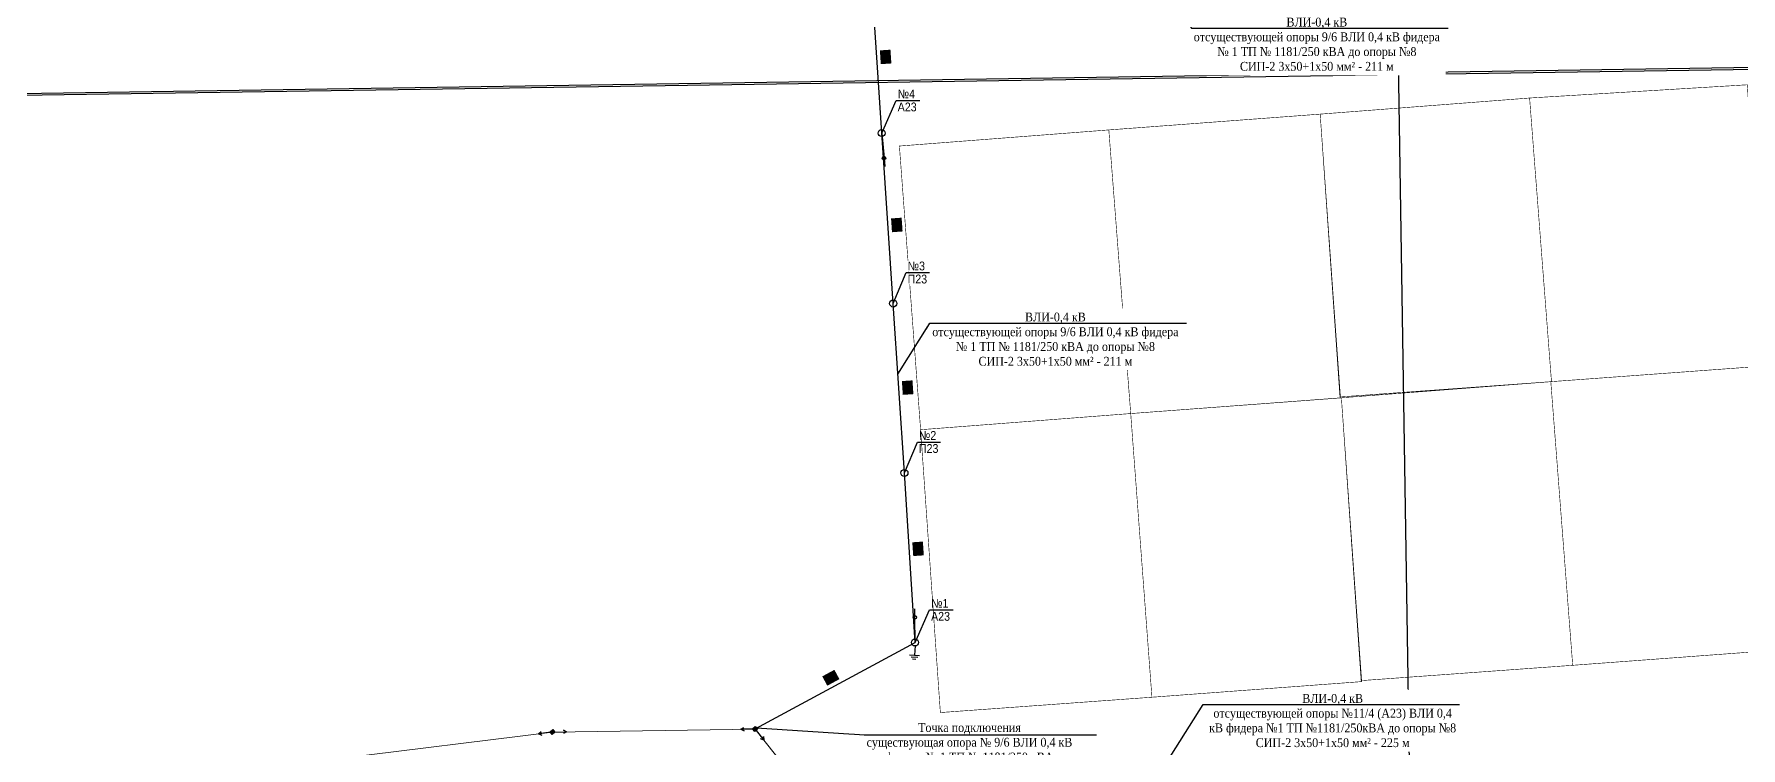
# Model space of a CAD drawing. Header units: millimetres. Extents: x 1265826 to 1360210, y 383897 to 506623.
# Drawn here: x 1313962 to 1314203.3, y 487202.9 to 487303.8 of the extents above; entities that cross this region are included whole.
import ezdxf
from ezdxf import colors
from ezdxf.entities.mleader import LeaderData, LeaderLine
from ezdxf.enums import TextEntityAlignment as Align
from ezdxf.math import Vec2, Vec3

# ---------------------------------------------------------------- set-up
doc = ezdxf.new("R2018")
doc.units = ezdxf.units.MM
doc.header["$XCLIPFRAME"] = 2
for name, color, linetype in [('04.1_ЛЭП_наземная_опоры', 7, 'Continuous'), ('14', 7, 'Continuous'), ('Чертеж', 7, 'Continuous'), ('Электрика', 7, 'Continuous')]:
    doc.layers.add(name, color=color, linetype=linetype)
doc.layers.add('ЛЭП - непечатный слой', color=6, linetype='Continuous', plot=False)
doc.styles.get("Standard").update_dxf_attribs({"font": 'Arial.ttf'})
doc.styles.add('стиль1', font='Times New Roman.ttf', dxfattribs={"width": 0.9, "height": 1.25})
doc.dimstyles.new('М 1-1000', dxfattribs={"dimtxt": 1.5, "dimasz": 2.5, "dimexe": 1.25, "dimexo": 0.625, "dimtad": 1, "dimdec": 0, "dimtxsty": 'стиль1', "dimcen": 2.5, "dimse1": 1, "dimse2": 1, "dimsd1": 1, "dimsd2": 1, "dimclrt": 5, "dimaunit": 1, "dimadec": 3, "dimazin": 0, "dimtfac": 1, "dimtdec": 0, "dimtmove": 0, "dimatfit": 3, "dimfxl": 1.25, "dimtfill": 2, "dimtfillclr": 7, "dimarcsym": 0})
picture_1 = doc.add_image_def('image3.png', size_in_pixel=(2575, 1023))
picture_2 = doc.add_image_def('image4.png', size_in_pixel=(1920, 1080))
picture_3 = doc.add_image_def('image5.jpg', size_in_pixel=(1486, 955))

# ---------------------------------------------------------------- blocks, each defined once
blk = doc.blocks.new('*U61')
at = {"true_color": 0xffffff}
h = blk.add_hatch(color=7, dxfattribs=at)
h.dxf.hatch_style = 1
h.paths.add_polyline_path([(0.0331212398821326, 0.351998549189534), (0.3519978611746036, -0.0331218221141677), (-0.0331225101290981, -0.3519984434066386), (-0.351999131421569, 0.033121927897063)])
at = {"color": 0}
for points in [[(-0.249969413014181, -0.0039105699522948), (-1.99975489657927, -0.0312845532424523), (-1.562884534859769, -0.2744805381006341), (-1.99975489657927, -0.0312845532424523), (-1.570705814733908, 0.2254582857379602)], [(0.1551340352834106, -0.1960444620405032), (1.241072029346443, -1.568355376704794), (1.168416321791775, -1.073662392966564), (1.241072029346443, -1.568355376704794), (0.776327484577953, -1.383930573307805)]]:
    blk.add_lwpolyline(points, dxfattribs=at)
blk.add_lwpolyline([(0.0331212398821326, 0.351998549189534), (0.3519978611746036, -0.0331218221141677), (-0.0331225101290981, -0.3519984434066386), (-0.351999131421569, 0.033121927897063)], close=True, dxfattribs=at)
blk.add_circle((0, 0), 0.0249999108210102, dxfattribs=at)
blk = doc.blocks.new('*U70')
at = {"true_color": 0xffffff}
h = blk.add_hatch(color=7, dxfattribs=at)
h.dxf.hatch_style = 1
h.paths.add_polyline_path([(0.0331212398821326, 0.351998549189534), (0.3519978611746036, -0.0331218221141677), (-0.0331225101290981, -0.3519984434066386), (-0.351999131421569, 0.033121927897063)])
at = {"color": 0}
for points in [[(-0.248065253480203, -0.0310423906265067), (-1.984521623411906, -0.2483390744021602), (-1.523817555766859, -0.4426372011439703), (-1.984521623411906, -0.2483390744021602), (-1.585902475923187, 0.0534932884342949)], [(0.2499759492236677, 0.0034676807461288), (1.999807186244177, 0.0277414403161298), (1.563368392467231, 0.2717110681115309), (1.999807186244177, 0.0277414403161298), (1.570303893932978, -0.2282408283938938)]]:
    blk.add_lwpolyline(points, dxfattribs=at)
blk.add_lwpolyline([(0.0331212398821326, 0.351998549189534), (0.3519978611746036, -0.0331218221141677), (-0.0331225101290981, -0.3519984434066386), (-0.351999131421569, 0.033121927897063)], close=True, dxfattribs=at)
blk.add_circle((0, 0), 0.0249999108210102, dxfattribs=at)
blk = doc.blocks.new('_None')
blk = doc.blocks.new('*U101')
at = {"color": 0, "ltscale": 100}
blk.add_line((0, 0), (-0.0287311659467263, 3.54988373332189), dxfattribs=at)
at = {"color": 0}
for points in [[(0, 0), (2.056734832227449, 4.585930972254527)], [(2.056734832227448, 4.585930972254523), (5.387089538912304, 4.585930972254523)]]:
    blk.add_lwpolyline(points, dxfattribs=at)
for centre, radius in [((-0.0287311659560052, 3.549883733321813), 0.25), ((0, 0), 0.5)]:
    blk.add_circle(centre, radius, dxfattribs=at)
at = {"layer": 'ЛЭП - непечатный слой'}
blk.add_lwpolyline([(-0.0287311659560052, 3.549883733321813), (-0.0384431093597703, 4.749844431909612)], dxfattribs=at)
at = {"color": 0, "flags": 8}
blk.add_attdef('SL_NUM', text='', height=1.25, dxfattribs=at).set_placement((2.26593479823723, 4.875176158043319), align=Align.BOTTOM_LEFT)
blk.add_attdef('SL_NAME', text='', height=1.25, dxfattribs=at).set_placement((2.26593479823723, 4.311266806433444), align=Align.TOP_LEFT)
blk = doc.blocks.new('*U81')
at = {"color": 0}
for points in [[(0, 0), (1.835036099180794, 4.356160734441751)], [(1.835036099180797, 4.356160734441751), (5.116789168757877, 4.356160734441751)]]:
    blk.add_lwpolyline(points, dxfattribs=at)
blk.add_circle((0, 0), 0.5, dxfattribs=at)
at = {"color": 0, "flags": 8}
blk.add_attdef('SL_NUM', text='', height=1.25, dxfattribs=at).set_placement((2.044236065190579, 4.645405920230547), align=Align.BOTTOM_LEFT)
blk.add_attdef('SL_NAME', text='', height=1.25, dxfattribs=at).set_placement((2.044236065190579, 4.081496568620671), align=Align.TOP_LEFT)
blk = doc.blocks.new('*D102')
at = {"layer": 'Defpoints', "color": 0, "linetype": 'ByBlock', "transparency": 16777216}
for p in [(1314086.539466342, 487217.8389936241), (1314086.539466342, 487217.8389936241), (1314063.952107467, 487205.6211692277)]:
    blk.add_point(p, dxfattribs=at)
at = {"layer": 'Электрика', "color": 5, "linetype": 'ByBlock', "lineweight": 20, "transparency": 16777216, "insert": (1314074.645927331, 487212.8390549242), "char_height": 1.25, "attachment_point": 5, "rotation": 28.409587423922645, "style": 'стиль1', "bg_fill": 1, "box_fill_scale": 1.1, "bg_fill_color": 7, "bg_fill_true_color": 16777215, "bg_fill_transparency": 0}
blk.add_mtext('26', dxfattribs=at)
blk = doc.blocks.new('*D103')
at = {"layer": 'Defpoints', "color": 0, "linetype": 'ByBlock', "transparency": 16777216}
for p in [(1314085.04454376, 487241.7925264955), (1314086.612802026, 487217.9088743346), (1314086.676735147, 487217.913244277)]:
    blk.add_point(p, dxfattribs=at)
at = {"layer": 'Электрика', "color": 5, "linetype": 'ByBlock', "lineweight": 20, "transparency": 16777216, "insert": (1314086.966211901, 487231.0688349414), "char_height": 1.25, "attachment_point": 5, "rotation": 273.91018652626764, "style": 'стиль1', "bg_fill": 1, "box_fill_scale": 1.1, "bg_fill_color": 7, "bg_fill_true_color": 16777215, "bg_fill_transparency": 0}
blk.add_mtext('24', dxfattribs=at)
blk = doc.blocks.new('*U105')
at = {"color": 0, "ltscale": 100}
blk.add_line((0, 0), (0.3360988014688813, -3.534053988785569), dxfattribs=at)
at = {"color": 0}
for points in [[(0, 0), (2.056734832227449, 4.585930972254527)], [(2.056734832227448, 4.585930972254523), (5.387089538912304, 4.585930972254523)]]:
    blk.add_lwpolyline(points, dxfattribs=at)
for centre, radius in [((0, 0), 0.5), ((0.3360988014781187, -3.53405398878469), 0.25)]:
    blk.add_circle(centre, radius, dxfattribs=at)
at = {"layer": 'ЛЭП - непечатный слой'}
blk.add_lwpolyline([(0.3360988014781187, -3.53405398878469), (0.4497096639316922, -4.728663787812201)], dxfattribs=at)
at = {"color": 0, "flags": 8}
blk.add_attdef('SL_NUM', text='', height=1.25, dxfattribs=at).set_placement((2.26593479823723, 4.875176158043319), align=Align.BOTTOM_LEFT)
blk.add_attdef('SL_NAME', text='', height=1.25, dxfattribs=at).set_placement((2.26593479823723, 4.311266806433444), align=Align.TOP_LEFT)
blk = doc.blocks.new('*D107')
at = {"layer": 'Defpoints', "color": 0, "linetype": 'ByBlock', "transparency": 16777216}
for p in [(1314083.517974352, 487265.7440239258), (1314085.04454376, 487241.7925264956), (1314085.112534977, 487241.7970538373)]:
    blk.add_point(p, dxfattribs=at)
at = {"layer": 'Электрика', "color": 5, "linetype": 'ByBlock', "lineweight": 20, "transparency": 16777216, "insert": (1314085.494510512, 487253.8489258187), "char_height": 1.25, "attachment_point": 5, "rotation": 273.8095393222739, "style": 'стиль1', "bg_fill": 1, "box_fill_scale": 1.1, "bg_fill_color": 7, "bg_fill_true_color": 16777215, "bg_fill_transparency": 0}
blk.add_mtext('24', dxfattribs=at)
blk = doc.blocks.new('*D108')
at = {"layer": 'Defpoints', "color": 0, "linetype": 'ByBlock', "transparency": 16777216}
for p in [(1314081.843486368, 487289.865722605), (1314083.481013449, 487265.7414581617), (1314083.517974352, 487265.7440239258)]:
    blk.add_point(p, dxfattribs=at)
at = {"layer": 'Электрика', "color": 5, "linetype": 'ByBlock', "lineweight": 20, "transparency": 16777216, "insert": (1314083.963968629, 487276.834393428), "char_height": 1.25, "attachment_point": 5, "rotation": 273.97100674100676, "style": 'стиль1', "bg_fill": 1, "box_fill_scale": 1.1, "bg_fill_color": 7, "bg_fill_true_color": 16777215, "bg_fill_transparency": 0}
blk.add_mtext('24', dxfattribs=at)
blk = doc.blocks.new('*D109')
at = {"layer": 'Defpoints', "color": 0, "linetype": 'ByBlock', "transparency": 16777216}
for p in [(1314080.423513436, 487311.1907502206), (1314081.843486369, 487289.8657226053), (1314081.843486369, 487289.8657226053)]:
    blk.add_point(p, dxfattribs=at)
at = {"layer": 'Электрика', "color": 5, "linetype": 'ByBlock', "lineweight": 20, "transparency": 16777216, "insert": (1314082.382869143, 487300.57928004), "char_height": 1.25, "attachment_point": 5, "rotation": 273.8095393213507, "style": 'стиль1', "bg_fill": 1, "box_fill_scale": 1.1, "bg_fill_color": 7, "bg_fill_true_color": 16777215, "bg_fill_transparency": 0}
blk.add_mtext('21', dxfattribs=at)
blk = doc.blocks.new('*U113')
at = {"color": 0, "lineweight": 30}
for p, q in [((0, 0), (0.6276597772380318, -1.129759654107272)), ((-0.0026672146953921, -1.479949978133913), (1.257986769171455, -0.7795693300806315)), ((1.198562831255393, -1.167525836139796), (0.3581268420108241, -1.634446268175319)), ((1.1302670804593, -1.539513474009489), (0.7100490858371462, -1.772973690027178))]:
    blk.add_line(p, q, dxfattribs=at)

msp = doc.modelspace()

# ---------------------------------------------------------------- linework, layer by layer
at = {"layer": '14', "color": 7, "const_width": 0.08, "flags": 128}
for points in [[(1314176.485772755, 487254.6948545812), (1314206.99945048, 487256.9305835448), (1314204.150680399, 487296.6415516316), (1314173.392170454, 487294.7731863585), (1314176.485772755, 487254.6948545812)], [(1314146.586228164, 487252.5296868118), (1314176.485772748, 487254.6948546724), (1314173.392170454, 487294.7731863585), (1314143.795905633, 487292.4962907564), (1314146.586228164, 487252.5296868118)], [(1314117.020472193, 487250.1840610326), (1314146.673018912, 487252.3902273099), (1314143.795905633, 487292.4962907564), (1314113.926869892, 487290.2623928101), (1314117.020472193, 487250.1840610326)], [(1314087.32858864, 487247.9000141108), (1314117.020472186, 487250.1840611239), (1314113.926869892, 487290.2623928101), (1314084.330605072, 487287.9854972079), (1314087.32858864, 487247.9000141108)], [(1314179.483756323, 487214.6093714841), (1314209.8772793, 487216.8672700212), (1314206.999450487, 487256.9305834415), (1314176.390154023, 487254.6877032614), (1314179.483756323, 487214.6093714841)], [(1314149.584211733, 487212.4442037147), (1314179.483756317, 487214.6093715753), (1314176.390154023, 487254.6877032614), (1314146.793889202, 487252.4108076593), (1314149.584211733, 487212.4442037147)]]:
    msp.add_lwpolyline(points, dxfattribs=at)
at = {"layer": 'Электрика', "lineweight": 20}
msp.add_lwpolyline([(1313554.02425546, 487115.623108505), (1313558.534894592, 487115.732865679), (1313589.156530101, 487099.2777759564), (1313614.142966363, 487109.6540720905), (1313647.32732022, 487123.4347761098), (1313681.235313826, 487127.4833895228), (1313713.447699749, 487133.346911953), (1313744.174104089, 487136.2215315467), (1313771.985579181, 487139.9742085323), (1313803.947511804, 487147.8685215612), (1313835.106010079, 487151.0736507253), (1313858.602125221, 487152.2788929531), (1313885.866818604, 487157.1478117136), (1313914.742720221, 487163.9997144686), (1313916.150590132, 487193.3897437245), (1313945.523058811, 487197.126862348), (1313975.517321202, 487199.7632975588), (1314004.815397812, 487201.3892878584), (1314035.304987397, 487205.1546944133), (1314063.960812476, 487205.6022094888), (1314088.75428954, 487174.2072544585), (1314088.882536986, 487136.7944328309)], dxfattribs=at)

# ---------------------------------------------------------------- block references
at = {"layer": '04.1_ЛЭП_наземная_опоры'}
for name, p in [('*U70', (1314035.304987397, 487205.1796943241)), ('*U61', (1314063.935812565, 487205.6022094888))]:
    msp.add_blockref(name, p, dxfattribs=at)
at = {"layer": 'Электрика'}
ref = msp.add_blockref('*U105', (1314081.823539352, 487289.8212464598), dxfattribs=at)
lines = msp.add_mtext('\\W0.9000;№4', dxfattribs={"layer": '0', "color": 0, "insert": (1314084.089474151, 487295.9743606134), "char_height": 1.25, "attachment_point": 1, "style": 'стиль1', "bg_fill": 3, "box_fill_scale": 1.1, "bg_fill_color": 256, "bg_fill_transparency": 0})
ref.add_attrib('SL_NUM', '', (1314084.089474151, 487295.9743606134)).embed_mtext(lines)
lines = msp.add_mtext('\\W0.9000;А23', dxfattribs={"layer": '0', "color": 0, "insert": (1314084.089474151, 487294.1325132662), "char_height": 1.25, "attachment_point": 1, "style": 'стиль1', "bg_fill": 3, "box_fill_scale": 1.1, "bg_fill_color": 256, "bg_fill_transparency": 0})
ref.add_attrib('SL_NAME', '', (1314084.089474151, 487294.1325132662)).embed_mtext(lines)
ref = msp.add_blockref('*U81', (1314083.449992175, 487265.7393608305), dxfattribs=at)
lines = msp.add_mtext('\\W0.9000;№3', dxfattribs={"layer": '0', "color": 0, "insert": (1314085.49422824, 487271.6627047464), "char_height": 1.25, "attachment_point": 1, "style": 'стиль1', "bg_fill": 3, "box_fill_scale": 1.1, "bg_fill_color": 256, "bg_fill_transparency": 0})
ref.add_attrib('SL_NUM', '', (1314085.49422824, 487271.6627047464)).embed_mtext(lines)
lines = msp.add_mtext('\\W0.9000;П23', dxfattribs={"layer": '0', "color": 0, "insert": (1314085.49422824, 487269.8208573991), "char_height": 1.25, "attachment_point": 1, "style": 'стиль1', "bg_fill": 3, "box_fill_scale": 1.1, "bg_fill_color": 256, "bg_fill_transparency": 0})
ref.add_attrib('SL_NAME', '', (1314085.49422824, 487269.8208573991)).embed_mtext(lines)
ref = msp.add_blockref('*U81', (1314085.044552799, 487241.7923907421), dxfattribs=at)
lines = msp.add_mtext('\\W0.9000;№2', dxfattribs={"layer": '0', "color": 0, "insert": (1314087.088788864, 487247.715734658), "char_height": 1.25, "attachment_point": 1, "style": 'стиль1', "bg_fill": 3, "box_fill_scale": 1.1, "bg_fill_color": 256, "bg_fill_transparency": 0})
ref.add_attrib('SL_NUM', '', (1314087.088788864, 487247.715734658)).embed_mtext(lines)
lines = msp.add_mtext('\\W0.9000;П23', dxfattribs={"layer": '0', "color": 0, "insert": (1314087.088788864, 487245.8738873107), "char_height": 1.25, "attachment_point": 1, "style": 'стиль1', "bg_fill": 3, "box_fill_scale": 1.1, "bg_fill_color": 256, "bg_fill_transparency": 0})
ref.add_attrib('SL_NAME', '', (1314087.088788864, 487245.8738873107)).embed_mtext(lines)
ref = msp.add_blockref('*U101', (1314086.539466342, 487217.8389936239), dxfattribs=at)
lines = msp.add_mtext('\\W0.9000;№1', dxfattribs={"layer": '0', "color": 0, "insert": (1314088.805401141, 487223.9921077777), "char_height": 1.25, "attachment_point": 1, "style": 'стиль1', "bg_fill": 3, "box_fill_scale": 1.1, "bg_fill_color": 256, "bg_fill_transparency": 0})
ref.add_attrib('SL_NUM', '', (1314088.805401141, 487223.9921077777)).embed_mtext(lines)
lines = msp.add_mtext('\\W0.9000;А23', dxfattribs={"layer": '0', "color": 0, "insert": (1314088.805401141, 487222.1502604304), "char_height": 1.25, "attachment_point": 1, "style": 'стиль1', "bg_fill": 3, "box_fill_scale": 1.1, "bg_fill_color": 256, "bg_fill_transparency": 0})
ref.add_attrib('SL_NAME', '', (1314088.805401141, 487222.1502604304)).embed_mtext(lines)
at = {"layer": 'Электрика', "rotation": 327.7570312346921}
msp.add_blockref('*U113', (1314086.539466342, 487217.3389936239), dxfattribs=at)

# ---------------------------------------------------------------- dimensions: what is measured, and where the dimension line sits
at = {"layer": 'Электрика', "color": 18, "linetype": 'ByBlock', "lineweight": 20, "true_color": 0x000000}
for base, p1, p2, angle, picture, middle in [((1314081.843486369, 487289.8657226053), (1314080.423513436, 487311.1907502204), (1314081.843486368, 487289.8657226052), 273.80953931950296, '*D109', (1314081.135631118, 487300.4962300075)), ((1314083.481013449, 487265.7414581617), (1314081.843486368, 487289.8657226052), (1314083.517974352, 487265.7440239258), 273.9710067415572, '*D108', (1314082.716969602, 487276.7478288409)), ((1314085.04454376, 487241.7925264956), (1314083.517974352, 487265.7440239258), (1314085.112534977, 487241.7970538373), 273.8095393233647, '*D107', (1314084.247272487, 487253.7658757862)), ((1314086.612802026, 487217.9088743346), (1314085.04454376, 487241.7925264956), (1314086.676735147, 487217.913244277), 273.9101865268142, '*D103', (1314085.719121688, 487230.9835941084)), ((1314086.539466342, 487217.8389936241), (1314063.952107467, 487205.6211692276), (1314086.539466342, 487217.8389936239), 28.409587423789723, '*D102', (1314075.245786905, 487211.7300814259))]:
    dim = msp.add_linear_dim(base=base, p1=p1, p2=p2, angle=angle, dimstyle='М 1-1000', override={"dimtxt": 1, "dimtofl": 0}, dxfattribs=at)
    dim.commit()
    dim.dimension.update_dxf_attribs({"geometry": picture, "text_midpoint": middle, "dimtype": 161})

# ---------------------------------------------------------------- pictures from other files: only their frames are drawn
at = {"layer": 'Defpoints'}
image = msp.add_image(picture_2, insert=(1313473.088048404, 486966.3576443226), size_in_units=(686.8539924262244, 386.35537073975115), rotation=0.8910512871687044, dxfattribs=at)
image.dxf.flags = 14
at = {"layer": 'Defpoints', "color": 7, "true_color": 0xffffff}
image = msp.add_image(picture_1, insert=(1313513.951933462, 486922.8793831949), size_in_units=(920.4800263521976, 365.68973474108657), rotation=0.8718356605008939, dxfattribs=dict(at, fade=35))
image.dxf.flags = 14
at = {"layer": 'Электрика'}
image = msp.add_image(picture_3, insert=(1313617.899472781, 487027.5292848543), size_in_units=(892.0696295811381, 573.3018144347152), rotation=1.0697035867235043, dxfattribs=dict(at, fade=35))
image.set_boundary_path([(-0.5, -0.5), (1485.5, 954.4999999999999)])
image.dxf.clipping = 0
at = {"layer": 'Электрика', "color": 7, "true_color": 0xffffff}
image = msp.add_image(picture_1, insert=(1313513.997815151, 486923.0477716706), size_in_units=(919.8632228115752, 365.44469007232664), rotation=0.855320733067429, dxfattribs=dict(at, fade=35))
image.dxf.flags = 14

# ---------------------------------------------------------------- next in the draw order: leaders
at = {"layer": 'Чертеж', "lineweight": 20}
ml = msp.add_multileader_mtext('Standard', dxfattribs=at)
ml.set_content('ВЛИ-0,4 кВ \\Pотсуществующей опоры №11/4 (А23) ВЛИ 0,4 кВ фидера №1 ТП №1181/250кВА до опоры №8\\PСИП-2 3х50+1х50 мм² - 225 м', color=256, style='стиль1')
ml.set_leader_properties(color=256, linetype='ByLayer', lineweight=25)
ml.set_arrow_properties(name='NONE')
ml.build(insert=Vec2(0, 0))
ml.multileader.update_dxf_attribs({"text_left_attachment_type": 6, "text_right_attachment_type": 6, "dogleg_length": 0, "arrow_head_size": 0})
ctx = ml.context
ctx.base_point, ctx.char_height, ctx.arrow_head_size, ctx.landing_gap_size, ctx.plane_origin, ctx.plane_x_axis, ctx.plane_y_axis = Vec3(1314127.240877913, 487209.0539894124), 1.25, 0, 0.75, Vec3(1314464.508195744, 487231.3723971201), Vec3(1, 0, 1e-16), Vec3(0, 1, -1e-16)
ctx.left_attachment, ctx.right_attachment, ctx.text_align_type = 6, 6, 1
notes = []
notes.append((ctx, [(0, (1, 1, 0), (1314127.240877913, 487209.0539894124), (1, 0, 1e-16), 0, [(0, [(1314113.77005033, 487187.6616506157)], 0, [])])]))
ctx.mtext.insert, ctx.mtext.text_direction, ctx.mtext.width, ctx.mtext.defined_height, ctx.mtext.alignment, ctx.mtext.flow_direction = Vec3(1314145.559776616, 487210.5539894123), Vec3(1, 0, 1e-16), 35.16426479897484, 3.981452711767312, 2, 5
ctx.mtext.has_bg_fill, ctx.mtext.bg_color, ctx.mtext.bg_scale_factor, ctx.mtext.bg_transparency, ctx.mtext.use_window_bg_color = 1, -1027028792, 1.5, 0, 1
for ctx, leaders in notes:
    for number, flags, end, landing, length, lines in leaders:
        leader = LeaderData()
        leader.index, (leader.has_last_leader_line, leader.has_dogleg_vector, leader.attachment_direction) = number, flags
        leader.last_leader_point, leader.dogleg_vector, leader.dogleg_length = Vec3(end), Vec3(landing), length
        for number, points, colour, breaks in lines:
            line = LeaderLine()
            line.index, line.vertices, line.color, line.breaks = number, Vec3.list(points), colors.encode_raw_color(colour), breaks
            leader.lines.append(line)
        ctx.leaders.append(leader)

# ---------------------------------------------------------------- next in the draw order: linework, layer by layer
at = {"layer": '14', "color": 7, "const_width": 0.08, "flags": 128}
for points in [[(1314120.018455762, 487210.0985779355), (1314149.671002481, 487212.3047442127), (1314146.793889202, 487252.4108076593), (1314117.020472193, 487250.1840610326), (1314120.018455762, 487210.0985779355)], [(1314090.118911171, 487207.9334101663), (1314120.018455755, 487210.0985780268), (1314117.020472193, 487250.1840610326), (1314087.32858864, 487247.9000141108), (1314090.118911171, 487207.9334101663)]]:
    msp.add_lwpolyline(points, dxfattribs=at)
at = {"layer": 'Электрика'}
msp.add_lwpolyline([(1314063.952107467, 487205.6211692276), (1314086.539466342, 487217.8389936239), (1314085.044552799, 487241.7923907421), (1314083.449992175, 487265.7393608305), (1314080.423513436, 487311.1907502204), (1314112.590427374, 487313.6061501313), (1314142.218770163, 487316.077726033), (1314172.066384014, 487318.2838494173)], dxfattribs=at)

# ---------------------------------------------------------------- next in the draw order: leaders
at = {"layer": 'Чертеж', "lineweight": 20}
ml = msp.add_multileader_mtext('Standard', dxfattribs=at)
ml.set_content('ВЛИ-0,4 кВ \\Pотсуществующей опоры 9/6 ВЛИ 0,4 кВ фидера № 1 ТП № 1181/250 кВА до опоры №8\\PСИП-2 3х50+1х50 мм² - 211 м', color=256, style='стиль1')
ml.set_leader_properties(color=256, linetype='ByLayer', lineweight=25)
ml.set_arrow_properties(name='NONE')
ml.build(insert=Vec2(0, 0))
ml.multileader.update_dxf_attribs({"text_left_attachment_type": 6, "text_right_attachment_type": 6, "dogleg_length": 0, "arrow_head_size": 0})
ctx = ml.context
ctx.base_point, ctx.char_height, ctx.arrow_head_size, ctx.landing_gap_size, ctx.plane_origin, ctx.plane_x_axis, ctx.plane_y_axis = Vec3(1314125.596824597, 487304.6272245372), 1.25, 0, 0.75, Vec3(1314461.267834034, 487330.6133375248), Vec3(1, 0, 1e-16), Vec3(0, 1, -1e-16)
ctx.left_attachment, ctx.right_attachment, ctx.text_align_type = 6, 6, 1
notes = []
notes.append((ctx, [(0, (1, 1, 0), (1314125.596824597, 487304.6272245372), (1, 0, 1e-16), 0, [(0, [(1314118.385920719, 487314.0896061853)], 0, [])])]))
ctx.mtext.insert, ctx.mtext.text_direction, ctx.mtext.width, ctx.mtext.defined_height, ctx.mtext.alignment, ctx.mtext.flow_direction = Vec3(1314143.326051345, 487306.1272245372), Vec3(1, 0, 1e-16), 35.16426479897484, 3.981452711767312, 2, 5
ctx.mtext.has_bg_fill, ctx.mtext.bg_color, ctx.mtext.bg_scale_factor, ctx.mtext.bg_transparency, ctx.mtext.use_window_bg_color = 1, -1027028792, 1.5, 0, 1
ml = msp.add_multileader_mtext('Standard', dxfattribs=at)
ml.set_content('ВЛИ-0,4 кВ \\Pотсуществующей опоры 9/6 ВЛИ 0,4 кВ фидера № 1 ТП № 1181/250 кВА до опоры №8\\PСИП-2 3х50+1х50 мм² - 211 м', color=256, style='стиль1')
ml.set_leader_properties(color=256, linetype='ByLayer', lineweight=25)
ml.set_arrow_properties(name='NONE')
ml.build(insert=Vec2(0, 0))
ml.multileader.update_dxf_attribs({"text_left_attachment_type": 6, "text_right_attachment_type": 6, "dogleg_length": 0, "arrow_head_size": 0})
ctx = ml.context
ctx.base_point, ctx.char_height, ctx.arrow_head_size, ctx.landing_gap_size, ctx.plane_origin, ctx.plane_x_axis, ctx.plane_y_axis = Vec3(1314088.645831967, 487262.9498378073), 1.25, 0, 0.75, Vec3(1314425.913149798, 487285.2682455151), Vec3(1, 0, 1e-16), Vec3(0, 1, -1e-16)
ctx.left_attachment, ctx.right_attachment, ctx.text_align_type = 6, 6, 1
notes.append((ctx, [(0, (1, 1, 0), (1314088.645831967, 487262.9498378073), (1, 0, 1e-16), 0, [(0, [(1314084.114860241, 487255.7544311657)], 0, [])])]))
ctx.mtext.insert, ctx.mtext.text_direction, ctx.mtext.width, ctx.mtext.defined_height, ctx.mtext.alignment, ctx.mtext.flow_direction = Vec3(1314106.375058716, 487264.4498378074), Vec3(1, 0, 1e-16), 35.16426479897484, 3.981452711767312, 2, 5
ctx.mtext.has_bg_fill, ctx.mtext.bg_color, ctx.mtext.bg_scale_factor, ctx.mtext.bg_transparency, ctx.mtext.use_window_bg_color = 1, -1027028792, 1.5, 0, 1
ml = msp.add_multileader_mtext('Standard', dxfattribs=at)
ml.set_content('Точка подключения \\Pсуществующая опора № 9/6 ВЛИ 0,4 кВ фидера № 1 ТП № 1181/250 кВА\\P(А23)', color=256, style='стиль1')
ml.set_leader_properties(color=256, linetype='ByLayer', lineweight=25)
ml.set_arrow_properties(name='NONE')
ml.build(insert=Vec2(0, 0))
ml.multileader.update_dxf_attribs({"text_left_attachment_type": 6, "text_right_attachment_type": 6, "dogleg_length": 0, "arrow_head_size": 0})
ctx = ml.context
ctx.base_point, ctx.char_height, ctx.arrow_head_size, ctx.landing_gap_size, ctx.plane_origin, ctx.plane_x_axis, ctx.plane_y_axis = Vec3(1314079.341220921, 487204.7986408244), 1.25, 0, 0.75, Vec3(1314392.834955524, 487165.4776203118), Vec3(1, 0, 1e-16), Vec3(0, 1, -1e-16)
ctx.left_attachment, ctx.right_attachment, ctx.text_align_type = 6, 6, 1
notes.append((ctx, [(0, (1, 1, 0), (1314079.341220921, 487204.7986408244), (1, 0, 1e-16), 0, [(0, [(1314064.128372115, 487205.7616478523)], 0, [])])]))
ctx.mtext.insert, ctx.mtext.text_direction, ctx.mtext.width, ctx.mtext.defined_height, ctx.mtext.alignment, ctx.mtext.flow_direction = Vec3(1314094.230775716, 487206.4433776665), Vec3(1, 0, 1e-16), 31.7964567666955, 5.463569325517974, 2, 5
ctx.mtext.has_bg_fill, ctx.mtext.bg_color, ctx.mtext.bg_scale_factor, ctx.mtext.bg_transparency, ctx.mtext.use_window_bg_color = 1, -1027028792, 1.5, 0, 1
for ctx, leaders in notes:
    for number, flags, end, landing, length, lines in leaders:
        leader = LeaderData()
        leader.index, (leader.has_last_leader_line, leader.has_dogleg_vector, leader.attachment_direction) = number, flags
        leader.last_leader_point, leader.dogleg_vector, leader.dogleg_length = Vec3(end), Vec3(landing), length
        for number, points, colour, breaks in lines:
            line = LeaderLine()
            line.index, line.vertices, line.color, line.breaks = number, Vec3.list(points), colors.encode_raw_color(colour), breaks
            leader.lines.append(line)
        ctx.leaders.append(leader)

doc.saveas('drawing.dxf')
